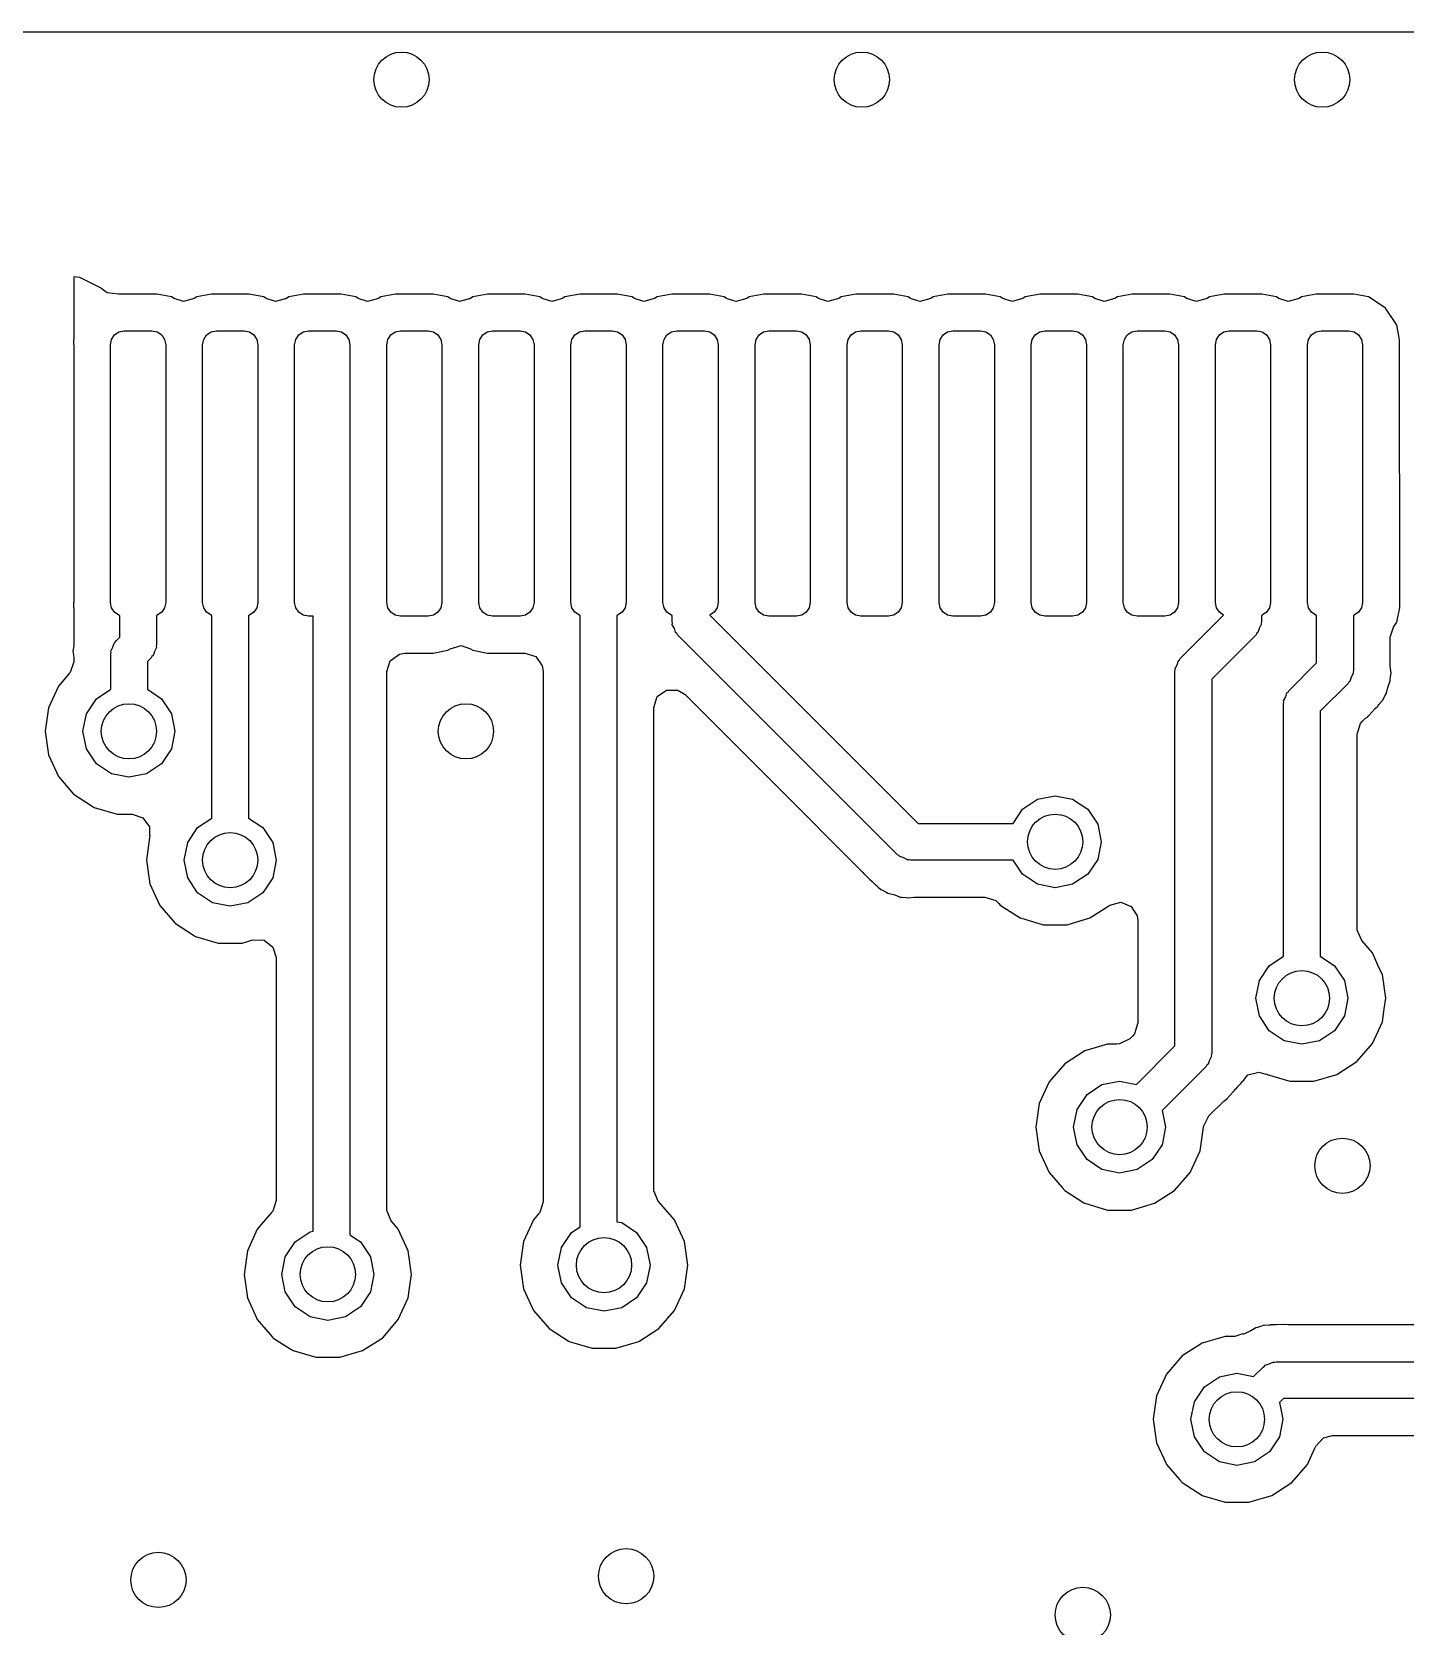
# Model space of a CAD drawing. Extents: x 100.3 to 197.2, y -144.7 to -85.3.
# Drawn here: x 128.99 to 136.45, y -93.96 to -85.3 of the extents above; entities that cross this region are included whole.
import ezdxf

# ---------------------------------------------------------------- set-up
doc = ezdxf.new("R2010")
doc.units = 0
doc.layers.add('BLACK', color=7, linetype='CONTINUOUS')

msp = doc.modelspace()

# ---------------------------------------------------------------- linework, layer by layer
at = {"layer": 'BLACK', "linetype": 'CONTINUOUS'}
for p, q in [((106.048, -85.3005), (151.507, -85.301)), ((129.253, -86.6356), (129.22, -86.6307)), ((129.22, -86.6307), (129.22, -86.9654)), ((129.366, -86.6906), (129.253, -86.6356)), ((129.374, -86.6984), (129.366, -86.6906)), ((129.402, -86.7183), (129.374, -86.6984)), ((129.463, -86.7255), (129.402, -86.7183)), ((129.468, -86.7245), (129.463, -86.7255)), ((129.672, -86.7245), (129.468, -86.7245)), ((129.468, -86.7245), (129.468, -86.7245)), ((129.752, -86.7405), (129.672, -86.7245)), ((129.765, -86.7488), (129.752, -86.7405)), ((129.752, -86.7405), (129.752, -86.7405)), ((129.816, -86.7654), (129.765, -86.7488)), ((129.875, -86.7488), (129.816, -86.7654)), ((129.888, -86.7405), (129.875, -86.7488)), ((129.968, -86.7245), (129.888, -86.7405)), ((129.888, -86.7405), (129.888, -86.7405)), ((130.172, -86.7245), (129.968, -86.7245)), ((129.968, -86.7245), (129.968, -86.7245)), ((130.252, -86.7405), (130.172, -86.7245)), ((130.265, -86.7488), (130.252, -86.7405)), ((130.252, -86.7405), (130.252, -86.7405)), ((130.316, -86.7654), (130.265, -86.7488)), ((130.375, -86.7488), (130.316, -86.7654)), ((130.388, -86.7405), (130.375, -86.7488)), ((130.468, -86.7245), (130.388, -86.7405)), ((130.388, -86.7405), (130.388, -86.7405)), ((130.672, -86.7245), (130.468, -86.7245)), ((130.468, -86.7245), (130.468, -86.7245)), ((130.752, -86.7405), (130.672, -86.7245)), ((130.765, -86.7488), (130.752, -86.7405)), ((130.752, -86.7405), (130.752, -86.7405)), ((130.816, -86.7654), (130.765, -86.7488)), ((130.875, -86.7488), (130.816, -86.7654)), ((130.888, -86.7405), (130.875, -86.7488)), ((130.968, -86.7245), (130.888, -86.7405)), ((130.888, -86.7405), (130.888, -86.7405)), ((131.172, -86.7245), (130.968, -86.7245)), ((130.968, -86.7245), (130.968, -86.7245)), ((131.252, -86.7405), (131.172, -86.7245)), ((131.172, -86.7245), (131.172, -86.7245)), ((131.265, -86.7488), (131.252, -86.7405)), ((131.252, -86.7405), (131.252, -86.7405)), ((131.252, -86.7405), (131.252, -86.7405)), ((131.316, -86.7654), (131.265, -86.7488)), ((131.375, -86.7488), (131.316, -86.7654)), ((131.388, -86.7405), (131.375, -86.7488)), ((131.468, -86.7245), (131.388, -86.7405)), ((131.388, -86.7405), (131.388, -86.7405)), ((131.672, -86.7245), (131.468, -86.7245)), ((131.468, -86.7245), (131.468, -86.7245)), ((131.752, -86.7405), (131.672, -86.7245)), ((131.765, -86.7488), (131.752, -86.7405)), ((131.752, -86.7405), (131.752, -86.7405)), ((131.816, -86.7654), (131.765, -86.7488)), ((131.875, -86.7488), (131.816, -86.7654)), ((131.888, -86.7405), (131.875, -86.7488)), ((131.968, -86.7245), (131.888, -86.7405)), ((131.888, -86.7405), (131.888, -86.7405)), ((132.172, -86.7245), (131.968, -86.7245)), ((131.968, -86.7245), (131.968, -86.7245)), ((132.252, -86.7405), (132.172, -86.7245)), ((132.265, -86.7488), (132.252, -86.7405)), ((132.252, -86.7405), (132.252, -86.7405)), ((132.316, -86.7654), (132.265, -86.7488)), ((132.375, -86.7488), (132.316, -86.7654)), ((132.388, -86.7405), (132.375, -86.7488)), ((132.468, -86.7245), (132.388, -86.7405)), ((132.388, -86.7405), (132.388, -86.7405)), ((132.672, -86.7245), (132.468, -86.7245)), ((132.468, -86.7245), (132.468, -86.7245)), ((132.752, -86.7405), (132.672, -86.7245)), ((132.672, -86.7245), (132.672, -86.7245)), ((132.765, -86.7488), (132.752, -86.7405)), ((132.752, -86.7405), (132.752, -86.7405)), ((132.752, -86.7405), (132.752, -86.7405)), ((132.816, -86.7654), (132.765, -86.7488)), ((132.875, -86.7488), (132.816, -86.7654)), ((132.888, -86.7405), (132.875, -86.7488)), ((132.968, -86.7245), (132.888, -86.7405)), ((132.888, -86.7405), (132.888, -86.7405)), ((133.172, -86.7245), (132.968, -86.7245)), ((132.968, -86.7245), (132.968, -86.7245)), ((133.252, -86.7405), (133.172, -86.7245)), ((133.265, -86.7488), (133.252, -86.7405)), ((133.252, -86.7405), (133.252, -86.7405)), ((133.316, -86.7654), (133.265, -86.7488)), ((133.375, -86.7488), (133.316, -86.7654)), ((133.388, -86.7405), (133.375, -86.7488)), ((133.468, -86.7245), (133.388, -86.7405)), ((133.388, -86.7405), (133.388, -86.7405)), ((133.672, -86.7245), (133.468, -86.7245)), ((133.468, -86.7245), (133.468, -86.7245)), ((133.752, -86.7405), (133.672, -86.7245)), ((133.765, -86.7488), (133.752, -86.7405)), ((133.752, -86.7405), (133.752, -86.7405)), ((133.816, -86.7654), (133.765, -86.7488)), ((133.875, -86.7488), (133.816, -86.7654)), ((133.888, -86.7405), (133.875, -86.7488)), ((133.968, -86.7245), (133.888, -86.7405)), ((133.888, -86.7405), (133.888, -86.7405)), ((134.172, -86.7245), (133.968, -86.7245)), ((133.968, -86.7245), (133.968, -86.7245)), ((134.252, -86.7405), (134.172, -86.7245)), ((134.265, -86.7488), (134.252, -86.7405)), ((134.252, -86.7405), (134.252, -86.7405)), ((134.316, -86.7654), (134.265, -86.7488)), ((134.375, -86.7488), (134.316, -86.7654)), ((134.388, -86.7405), (134.375, -86.7488)), ((134.468, -86.7245), (134.388, -86.7405)), ((134.388, -86.7405), (134.388, -86.7405)), ((134.672, -86.7245), (134.468, -86.7245)), ((134.468, -86.7245), (134.468, -86.7245)), ((134.752, -86.7405), (134.672, -86.7245)), ((134.765, -86.7488), (134.752, -86.7405)), ((134.752, -86.7405), (134.752, -86.7405)), ((134.816, -86.7654), (134.765, -86.7488)), ((134.875, -86.7488), (134.816, -86.7654)), ((134.888, -86.7405), (134.875, -86.7488)), ((134.968, -86.7245), (134.888, -86.7405)), ((134.888, -86.7405), (134.888, -86.7405)), ((135.172, -86.7245), (134.968, -86.7245)), ((134.968, -86.7245), (134.968, -86.7245)), ((135.252, -86.7405), (135.172, -86.7245)), ((135.265, -86.7488), (135.252, -86.7405)), ((135.252, -86.7405), (135.252, -86.7405)), ((135.316, -86.7654), (135.265, -86.7488)), ((135.375, -86.7488), (135.316, -86.7654)), ((135.388, -86.7405), (135.375, -86.7488)), ((135.468, -86.7245), (135.388, -86.7405)), ((135.388, -86.7405), (135.388, -86.7405)), ((135.672, -86.7245), (135.468, -86.7245)), ((135.468, -86.7245), (135.468, -86.7245)), ((135.752, -86.7405), (135.672, -86.7245)), ((135.765, -86.7488), (135.752, -86.7405)), ((135.752, -86.7405), (135.752, -86.7405)), ((135.816, -86.7654), (135.765, -86.7488)), ((135.875, -86.7488), (135.816, -86.7654)), ((135.888, -86.7405), (135.875, -86.7488)), ((135.968, -86.7245), (135.888, -86.7405)), ((135.888, -86.7405), (135.888, -86.7405)), ((136.172, -86.7245), (135.968, -86.7245)), ((135.968, -86.7245), (135.968, -86.7245)), ((136.252, -86.7405), (136.172, -86.7245)), ((136.172, -86.7245), (136.172, -86.7245)), ((136.32, -86.7856), (136.252, -86.7405)), ((136.252, -86.7405), (136.252, -86.7405)), ((136.252, -86.7405), (136.252, -86.7405)), ((136.344, -86.8014), (136.32, -86.7856)), ((136.403, -86.8903), (136.344, -86.8014)), ((136.344, -86.8014), (136.344, -86.8014)), ((129.426, -86.9713), (129.442, -86.947)), ((129.442, -86.947), (129.466, -86.9307)), ((129.466, -86.9307), (129.495, -86.925)), ((129.495, -86.925), (129.645, -86.925)), ((129.645, -86.925), (129.674, -86.9307)), ((129.674, -86.9307), (129.698, -86.947)), ((129.698, -86.947), (129.714, -86.9713)), ((129.926, -86.9713), (129.942, -86.947)), ((129.942, -86.947), (129.966, -86.9307)), ((129.966, -86.9307), (129.995, -86.925)), ((129.995, -86.925), (130.145, -86.925)), ((130.145, -86.925), (130.174, -86.9307)), ((130.174, -86.9307), (130.198, -86.947)), ((130.198, -86.947), (130.214, -86.9713)), ((130.426, -86.9713), (130.442, -86.947)), ((130.442, -86.947), (130.466, -86.9307)), ((130.466, -86.9307), (130.495, -86.925)), ((130.495, -86.925), (130.645, -86.925)), ((130.645, -86.925), (130.674, -86.9307)), ((130.674, -86.9307), (130.698, -86.947)), ((130.698, -86.947), (130.714, -86.9713)), ((130.926, -86.9713), (130.942, -86.947)), ((130.942, -86.947), (130.966, -86.9307)), ((130.966, -86.9307), (130.995, -86.925)), ((130.995, -86.925), (131.145, -86.925)), ((131.145, -86.925), (131.174, -86.9307)), ((131.174, -86.9307), (131.198, -86.947)), ((131.198, -86.947), (131.214, -86.9713)), ((131.426, -86.9713), (131.442, -86.947)), ((131.442, -86.947), (131.466, -86.9307)), ((131.466, -86.9307), (131.495, -86.925)), ((131.495, -86.925), (131.645, -86.925)), ((131.645, -86.925), (131.674, -86.9307)), ((131.674, -86.9307), (131.698, -86.947)), ((131.698, -86.947), (131.714, -86.9713)), ((131.926, -86.9713), (131.942, -86.947)), ((131.942, -86.947), (131.966, -86.9307)), ((131.966, -86.9307), (131.995, -86.925)), ((131.995, -86.925), (132.145, -86.925)), ((132.145, -86.925), (132.174, -86.9307)), ((132.174, -86.9307), (132.198, -86.947)), ((132.198, -86.947), (132.214, -86.9713)), ((132.426, -86.9713), (132.442, -86.947)), ((132.442, -86.947), (132.466, -86.9307)), ((132.466, -86.9307), (132.495, -86.925)), ((132.495, -86.925), (132.645, -86.925)), ((132.645, -86.925), (132.674, -86.9307)), ((132.674, -86.9307), (132.698, -86.947)), ((132.698, -86.947), (132.714, -86.9713)), ((132.926, -86.9713), (132.942, -86.947)), ((132.942, -86.947), (132.966, -86.9307)), ((132.966, -86.9307), (132.995, -86.925)), ((132.995, -86.925), (133.145, -86.925)), ((133.145, -86.925), (133.174, -86.9307)), ((133.174, -86.9307), (133.198, -86.947)), ((133.198, -86.947), (133.214, -86.9713)), ((133.426, -86.9713), (133.442, -86.947)), ((133.442, -86.947), (133.466, -86.9307)), ((133.466, -86.9307), (133.495, -86.925)), ((133.495, -86.925), (133.645, -86.925)), ((133.645, -86.925), (133.674, -86.9307)), ((133.674, -86.9307), (133.698, -86.947)), ((133.698, -86.947), (133.714, -86.9713)), ((133.926, -86.9713), (133.942, -86.947)), ((133.942, -86.947), (133.966, -86.9307)), ((133.966, -86.9307), (133.995, -86.925)), ((133.995, -86.925), (134.145, -86.925)), ((134.145, -86.925), (134.174, -86.9307)), ((134.174, -86.9307), (134.198, -86.947)), ((134.198, -86.947), (134.214, -86.9713)), ((134.426, -86.9713), (134.442, -86.947)), ((134.442, -86.947), (134.466, -86.9307)), ((134.466, -86.9307), (134.495, -86.925)), ((134.495, -86.925), (134.645, -86.925)), ((134.645, -86.925), (134.674, -86.9307)), ((134.674, -86.9307), (134.698, -86.947)), ((134.698, -86.947), (134.714, -86.9713)), ((134.926, -86.9713), (134.942, -86.947)), ((134.942, -86.947), (134.966, -86.9307)), ((134.966, -86.9307), (134.995, -86.925)), ((134.995, -86.925), (135.145, -86.925)), ((135.145, -86.925), (135.174, -86.9307)), ((135.174, -86.9307), (135.198, -86.947)), ((135.198, -86.947), (135.214, -86.9713)), ((135.426, -86.9713), (135.442, -86.947)), ((135.442, -86.947), (135.466, -86.9307)), ((135.466, -86.9307), (135.495, -86.925)), ((135.495, -86.925), (135.645, -86.925)), ((135.645, -86.925), (135.674, -86.9307)), ((135.674, -86.9307), (135.698, -86.947)), ((135.698, -86.947), (135.714, -86.9713)), ((135.926, -86.9713), (135.942, -86.947)), ((135.942, -86.947), (135.966, -86.9307)), ((135.966, -86.9307), (135.995, -86.925)), ((135.995, -86.925), (136.145, -86.925)), ((136.145, -86.925), (136.174, -86.9307)), ((136.174, -86.9307), (136.198, -86.947)), ((136.198, -86.947), (136.214, -86.9713)), ((136.405, -86.8925), (136.403, -86.8903)), ((136.42, -86.9729), (136.405, -86.8925)), ((129.22, -86.9702), (129.219, -86.9729)), ((129.219, -86.9729), (129.219, -86.9975)), ((129.219, -86.9975), (129.22, -87)), ((129.22, -86.9654), (129.22, -86.9702)), ((129.22, -87), (129.22, -88.4)), ((129.42, -87), (129.426, -86.9713)), ((129.42, -88.4), (129.42, -87)), ((129.714, -86.9713), (129.72, -87)), ((129.72, -87), (129.72, -88.4)), ((129.92, -87), (129.926, -86.9713)), ((129.92, -88.4), (129.92, -87)), ((130.214, -86.9713), (130.22, -87)), ((130.22, -87), (130.22, -88.4)), ((130.42, -87), (130.426, -86.9713)), ((130.42, -88.4), (130.42, -87)), ((130.714, -86.9713), (130.72, -87)), ((130.72, -87), (130.72, -87.75)), ((130.92, -87), (130.926, -86.9713)), ((130.92, -88.4), (130.92, -87)), ((131.214, -86.9713), (131.22, -87)), ((131.22, -87), (131.22, -88.4)), ((131.42, -87), (131.426, -86.9713)), ((131.42, -88.4), (131.42, -87)), ((131.714, -86.9713), (131.72, -87)), ((131.72, -87), (131.72, -88.4)), ((131.92, -87), (131.926, -86.9713)), ((131.92, -88.4), (131.92, -87)), ((132.214, -86.9713), (132.22, -87)), ((132.22, -87), (132.22, -88.4)), ((132.42, -87), (132.426, -86.9713)), ((132.42, -88.4), (132.42, -87)), ((132.714, -86.9713), (132.72, -87)), ((132.72, -87), (132.72, -88.4)), ((132.92, -87), (132.926, -86.9713)), ((132.92, -88.4), (132.92, -87)), ((133.214, -86.9713), (133.22, -87)), ((133.22, -87), (133.22, -88.4)), ((133.42, -87), (133.426, -86.9713)), ((133.42, -88.4), (133.42, -87)), ((133.714, -86.9713), (133.72, -87)), ((133.72, -87), (133.72, -88.4)), ((133.92, -87), (133.926, -86.9713)), ((133.92, -88.4), (133.92, -87)), ((134.214, -86.9713), (134.22, -87)), ((134.22, -87), (134.22, -88.4)), ((134.42, -87), (134.426, -86.9713)), ((134.42, -88.4), (134.42, -87)), ((134.714, -86.9713), (134.72, -87)), ((134.72, -87), (134.72, -88.4)), ((134.92, -87), (134.926, -86.9713)), ((134.92, -88.4), (134.92, -87)), ((135.214, -86.9713), (135.22, -87)), ((135.22, -87), (135.22, -88.4)), ((135.42, -87), (135.426, -86.9713)), ((135.42, -88.4), (135.42, -87)), ((135.714, -86.9713), (135.72, -87)), ((135.72, -87), (135.72, -88.4)), ((135.92, -87), (135.926, -86.9713)), ((135.92, -88.4), (135.92, -87)), ((136.214, -86.9713), (136.22, -87)), ((136.22, -87), (136.22, -88.4)), ((136.421, -88.4271), (136.42, -86.9729)), ((130.72, -87.75), (130.72, -91.8353)), ((129.22, -88.4), (129.219, -88.4025)), ((129.219, -88.4025), (129.219, -88.4271)), ((129.426, -88.4287), (129.42, -88.4)), ((129.72, -88.4), (129.714, -88.4287)), ((129.926, -88.4287), (129.92, -88.4)), ((130.22, -88.4), (130.214, -88.4287)), ((130.426, -88.4287), (130.42, -88.4)), ((130.926, -88.4287), (130.92, -88.4)), ((131.22, -88.4), (131.214, -88.4287)), ((131.426, -88.4287), (131.42, -88.4)), ((131.72, -88.4), (131.714, -88.4287)), ((131.926, -88.4287), (131.92, -88.4)), ((132.22, -88.4), (132.214, -88.4287)), ((132.426, -88.4287), (132.42, -88.4)), ((132.72, -88.4), (132.714, -88.4287)), ((132.926, -88.4287), (132.92, -88.4)), ((133.22, -88.4), (133.214, -88.4287)), ((133.426, -88.4287), (133.42, -88.4)), ((133.72, -88.4), (133.714, -88.4287)), ((133.926, -88.4287), (133.92, -88.4)), ((134.22, -88.4), (134.214, -88.4287)), ((134.426, -88.4287), (134.42, -88.4)), ((134.72, -88.4), (134.714, -88.4287)), ((134.926, -88.4287), (134.92, -88.4)), ((135.22, -88.4), (135.214, -88.4287)), ((135.426, -88.4287), (135.42, -88.4)), ((135.72, -88.4), (135.714, -88.4287)), ((135.926, -88.4287), (135.92, -88.4)), ((136.22, -88.4), (136.214, -88.4287)), ((129.219, -88.4271), (129.22, -88.4298)), ((129.22, -88.4298), (129.22, -88.4346)), ((129.22, -88.4346), (129.22, -88.6332)), ((129.442, -88.453), (129.426, -88.4287)), ((129.466, -88.4693), (129.442, -88.453)), ((129.47, -88.47), (129.466, -88.4693)), ((129.47, -88.5886), (129.47, -88.47)), ((129.674, -88.4693), (129.67, -88.47)), ((129.67, -88.47), (129.67, -88.63)), ((129.698, -88.453), (129.674, -88.4693)), ((129.714, -88.4287), (129.698, -88.453)), ((129.942, -88.453), (129.926, -88.4287)), ((129.966, -88.4693), (129.942, -88.453)), ((129.97, -88.47), (129.966, -88.4693)), ((129.97, -89.5719), (129.97, -88.47)), ((130.174, -88.4693), (130.17, -88.47)), ((130.17, -88.47), (130.17, -89.5719)), ((130.198, -88.453), (130.174, -88.4693)), ((130.214, -88.4287), (130.198, -88.453)), ((130.442, -88.453), (130.426, -88.4287)), ((130.466, -88.4693), (130.442, -88.453)), ((130.495, -88.475), (130.466, -88.4693)), ((130.52, -88.475), (130.495, -88.475)), ((130.52, -91.8159), (130.52, -88.475)), ((130.942, -88.453), (130.926, -88.4287)), ((130.966, -88.4693), (130.942, -88.453)), ((130.995, -88.475), (130.966, -88.4693)), ((131.145, -88.475), (130.995, -88.475)), ((131.174, -88.4693), (131.145, -88.475)), ((131.198, -88.453), (131.174, -88.4693)), ((131.214, -88.4287), (131.198, -88.453)), ((131.442, -88.453), (131.426, -88.4287)), ((131.466, -88.4693), (131.442, -88.453)), ((131.495, -88.475), (131.466, -88.4693)), ((131.645, -88.475), (131.495, -88.475)), ((131.674, -88.4693), (131.645, -88.475)), ((131.698, -88.453), (131.674, -88.4693)), ((131.714, -88.4287), (131.698, -88.453)), ((131.942, -88.453), (131.926, -88.4287)), ((131.966, -88.4693), (131.942, -88.453)), ((131.97, -88.47), (131.966, -88.4693)), ((131.97, -91.792), (131.97, -88.47)), ((132.174, -88.4693), (132.17, -88.47)), ((132.17, -88.47), (132.17, -91.7639)), ((132.198, -88.453), (132.174, -88.4693)), ((132.214, -88.4287), (132.198, -88.453)), ((132.442, -88.453), (132.426, -88.4287)), ((132.466, -88.4693), (132.442, -88.453)), ((132.47, -88.47), (132.466, -88.4693)), ((132.47, -88.5053), (132.47, -88.47)), ((132.472, -88.513), (132.47, -88.5053)), ((132.698, -88.453), (132.675, -88.4686)), ((132.675, -88.4686), (133.806, -89.6)), ((132.714, -88.4287), (132.698, -88.453)), ((132.942, -88.453), (132.926, -88.4287)), ((132.966, -88.4693), (132.942, -88.453)), ((132.995, -88.475), (132.966, -88.4693)), ((133.145, -88.475), (132.995, -88.475)), ((133.174, -88.4693), (133.145, -88.475)), ((133.198, -88.453), (133.174, -88.4693)), ((133.214, -88.4287), (133.198, -88.453)), ((133.442, -88.453), (133.426, -88.4287)), ((133.466, -88.4693), (133.442, -88.453)), ((133.495, -88.475), (133.466, -88.4693)), ((133.645, -88.475), (133.495, -88.475)), ((133.674, -88.4693), (133.645, -88.475)), ((133.698, -88.453), (133.674, -88.4693)), ((133.714, -88.4287), (133.698, -88.453)), ((133.942, -88.453), (133.926, -88.4287)), ((133.966, -88.4693), (133.942, -88.453)), ((133.995, -88.475), (133.966, -88.4693)), ((134.145, -88.475), (133.995, -88.475)), ((134.174, -88.4693), (134.145, -88.475)), ((134.198, -88.453), (134.174, -88.4693)), ((134.214, -88.4287), (134.198, -88.453)), ((134.442, -88.453), (134.426, -88.4287)), ((134.466, -88.4693), (134.442, -88.453)), ((134.495, -88.475), (134.466, -88.4693)), ((134.645, -88.475), (134.495, -88.475)), ((134.674, -88.4693), (134.645, -88.475)), ((134.698, -88.453), (134.674, -88.4693)), ((134.714, -88.4287), (134.698, -88.453)), ((134.942, -88.453), (134.926, -88.4287)), ((134.966, -88.4693), (134.942, -88.453)), ((134.995, -88.475), (134.966, -88.4693)), ((135.145, -88.475), (134.995, -88.475)), ((135.174, -88.4693), (135.145, -88.475)), ((135.198, -88.453), (135.174, -88.4693)), ((135.214, -88.4287), (135.198, -88.453)), ((135.229, -88.7043), (135.465, -88.4685)), ((135.442, -88.453), (135.426, -88.4287)), ((135.465, -88.4685), (135.442, -88.453)), ((135.67, -88.505), (135.668, -88.5127)), ((135.674, -88.4693), (135.67, -88.47)), ((135.67, -88.47), (135.67, -88.505)), ((135.698, -88.453), (135.674, -88.4693)), ((135.714, -88.4287), (135.698, -88.453)), ((135.942, -88.453), (135.926, -88.4287)), ((135.966, -88.4693), (135.942, -88.453)), ((135.97, -88.47), (135.966, -88.4693)), ((135.97, -88.7286), (135.97, -88.47)), ((136.174, -88.4693), (136.17, -88.47)), ((136.17, -88.47), (136.17, -88.77)), ((136.198, -88.453), (136.174, -88.4693)), ((136.214, -88.4287), (136.198, -88.453)), ((136.387, -88.5334), (136.405, -88.5075)), ((136.405, -88.5075), (136.421, -88.4271)), ((129.45, -88.6088), (129.47, -88.5886)), ((132.471, -88.521), (132.472, -88.513)), ((132.482, -88.5418), (132.471, -88.521)), ((132.489, -88.5641), (132.482, -88.5418)), ((132.496, -88.5689), (132.489, -88.5641)), ((132.499, -88.576), (132.496, -88.5689)), ((133.694, -89.7707), (132.499, -88.576)), ((135.641, -88.5757), (135.4, -88.8164)), ((135.644, -88.5685), (135.641, -88.5757)), ((135.651, -88.5638), (135.644, -88.5685)), ((135.658, -88.5415), (135.651, -88.5638)), ((135.669, -88.5206), (135.658, -88.5415)), ((135.668, -88.5127), (135.669, -88.5206)), ((136.37, -88.5884), (136.387, -88.5334)), ((136.37, -88.7457), (136.37, -88.5884)), ((129.217, -88.6558), (129.215, -88.6654)), ((129.215, -88.6654), (129.22, -88.697)), ((129.22, -88.6332), (129.217, -88.6558)), ((129.421, -88.6795), (129.423, -88.6718)), ((129.421, -88.8719), (129.421, -88.6795)), ((129.422, -88.6639), (129.432, -88.643)), ((129.423, -88.6718), (129.422, -88.6639)), ((129.432, -88.643), (129.44, -88.6207)), ((129.44, -88.6207), (129.446, -88.616)), ((129.446, -88.616), (129.45, -88.6088)), ((129.658, -88.6665), (129.651, -88.6888)), ((129.669, -88.6456), (129.658, -88.6665)), ((129.67, -88.63), (129.668, -88.6377)), ((129.668, -88.6377), (129.669, -88.6456)), ((130.939, -88.7163), (130.989, -88.6803)), ((130.989, -88.6803), (131.019, -88.6755)), ((131.019, -88.6755), (131.172, -88.6755)), ((131.172, -88.6755), (131.252, -88.6595)), ((131.252, -88.6595), (131.265, -88.6512)), ((131.265, -88.6512), (131.324, -88.6346)), ((131.324, -88.6346), (131.375, -88.6512)), ((131.375, -88.6512), (131.388, -88.6595)), ((131.388, -88.6595), (131.468, -88.6755)), ((131.468, -88.6755), (131.67, -88.6755)), ((131.67, -88.6755), (131.729, -88.6944)), ((129.22, -88.7219), (129.201, -88.7801)), ((129.22, -88.697), (129.22, -88.7038)), ((129.22, -88.7038), (129.22, -88.7219)), ((129.641, -88.7007), (129.62, -88.7209)), ((129.62, -88.7209), (129.62, -88.8719)), ((129.644, -88.6935), (129.641, -88.7007)), ((129.651, -88.6888), (129.644, -88.6935)), ((130.921, -88.7745), (130.939, -88.7163)), ((131.729, -88.6944), (131.765, -88.7439)), ((131.765, -88.7439), (131.769, -88.7745)), ((135.2, -88.775), (135.202, -88.7673)), ((135.201, -88.7594), (135.212, -88.7385)), ((135.202, -88.7673), (135.201, -88.7594)), ((135.212, -88.7385), (135.219, -88.7162)), ((135.219, -88.7162), (135.226, -88.7115)), ((135.226, -88.7115), (135.229, -88.7043)), ((135.819, -88.8793), (135.97, -88.7286)), ((136.371, -88.7525), (136.37, -88.7457)), ((136.372, -88.7589), (136.371, -88.7525)), ((136.375, -88.7841), (136.372, -88.7589)), ((129.138, -88.8539), (129.084, -88.9718)), ((129.196, -88.7868), (129.138, -88.8539)), ((129.138, -88.8539), (129.138, -88.8539)), ((129.138, -88.8539), (129.138, -88.8539)), ((129.201, -88.7801), (129.196, -88.7868)), ((130.921, -91.695), (130.921, -88.7745)), ((131.769, -88.7745), (131.769, -91.6566)), ((135.2, -90.8086), (135.2, -88.775)), ((135.4, -88.8164), (135.4, -90.85)), ((136.141, -88.8407), (135.99, -88.9914)), ((136.144, -88.8335), (136.141, -88.8407)), ((136.151, -88.8288), (136.144, -88.8335)), ((136.158, -88.8065), (136.151, -88.8288)), ((136.169, -88.7856), (136.158, -88.8065)), ((136.17, -88.77), (136.168, -88.7777)), ((136.168, -88.7777), (136.169, -88.7856)), ((136.359, -88.8559), (136.37, -88.8262)), ((136.37, -88.8163), (136.373, -88.7937)), ((136.37, -88.8262), (136.37, -88.8163)), ((136.373, -88.7937), (136.375, -88.7841)), ((129.29, -89.0043), (129.344, -88.9232)), ((129.344, -88.9232), (129.421, -88.8719)), ((129.62, -88.8719), (129.697, -88.9232)), ((129.697, -88.9232), (129.751, -89.0043)), ((132.37, -88.9698), (132.389, -88.9116)), ((132.389, -88.9116), (132.439, -88.8757)), ((132.439, -88.8757), (132.5, -88.8757)), ((132.5, -88.8757), (132.54, -88.8998)), ((132.54, -88.8998), (133.026, -89.386)), ((135.79, -88.95), (135.792, -88.9423)), ((135.791, -88.9344), (135.802, -88.9135)), ((135.792, -88.9423), (135.791, -88.9344)), ((135.802, -88.9135), (135.809, -88.8912)), ((135.809, -88.8912), (135.816, -88.8865)), ((135.816, -88.8865), (135.819, -88.8793)), ((136.308, -88.9545), (136.33, -88.9309)), ((136.33, -88.9309), (136.333, -88.9218)), ((136.333, -88.9218), (136.344, -88.9016)), ((136.344, -88.9016), (136.35, -88.8935)), ((136.35, -88.8935), (136.357, -88.8624)), ((136.357, -88.8624), (136.359, -88.8559)), ((129.084, -88.9718), (129.065, -89.1)), ((129.27, -89.1), (129.29, -89.0043)), ((129.751, -89.0043), (129.77, -89.1)), ((132.37, -91.5873), (132.37, -88.9698)), ((135.79, -90.3219), (135.79, -88.95)), ((135.99, -88.9914), (135.99, -90.3219)), ((136.219, -89.0455), (136.236, -89.0286)), ((136.236, -89.0286), (136.248, -89.0205)), ((136.247, -89.0195), (136.254, -89.014)), ((136.248, -89.0205), (136.247, -89.0195)), ((136.254, -89.014), (136.287, -88.9784)), ((136.254, -89.014), (136.254, -89.014)), ((136.287, -88.9784), (136.288, -88.9768)), ((136.288, -88.9768), (136.302, -88.9628)), ((136.302, -88.9628), (136.304, -88.9599)), ((136.304, -88.9599), (136.308, -88.9545)), ((129.065, -89.1), (129.065, -89.1)), ((129.065, -89.1), (129.084, -89.2282)), ((129.29, -89.1957), (129.27, -89.1)), ((129.77, -89.1), (129.751, -89.1957)), ((136.19, -89.1155), (136.209, -89.0573)), ((136.19, -90.1719), (136.19, -89.1155)), ((136.209, -89.0573), (136.219, -89.0455)), ((129.344, -89.2768), (129.29, -89.1957)), ((129.751, -89.1957), (129.697, -89.2768)), ((129.084, -89.2282), (129.138, -89.3461)), ((129.425, -89.331), (129.344, -89.2768)), ((129.697, -89.2768), (129.616, -89.331)), ((129.138, -89.3461), (129.138, -89.3461)), ((129.138, -89.3461), (129.221, -89.4425)), ((129.52, -89.35), (129.425, -89.331)), ((129.616, -89.331), (129.52, -89.35)), ((129.221, -89.4425), (129.222, -89.444)), ((129.222, -89.444), (129.326, -89.5106)), ((133.026, -89.386), (133.506, -89.8664)), ((134.454, -89.469), (134.55, -89.45)), ((134.55, -89.45), (134.645, -89.469)), ((129.326, -89.5106), (129.331, -89.514)), ((129.331, -89.514), (129.456, -89.5505)), ((134.322, -89.6), (134.373, -89.5232)), ((134.373, -89.5232), (134.454, -89.469)), ((134.645, -89.469), (134.727, -89.5232)), ((134.727, -89.5232), (134.781, -89.6043)), ((129.456, -89.5505), (129.456, -89.5505)), ((129.456, -89.5505), (129.537, -89.5505)), ((129.537, -89.5505), (129.595, -89.5694)), ((129.595, -89.5694), (129.631, -89.6189)), ((129.631, -89.6189), (129.631, -89.6644)), ((129.839, -89.7043), (129.893, -89.6232)), ((129.893, -89.6232), (129.97, -89.5719)), ((130.17, -89.5719), (130.247, -89.6232)), ((130.247, -89.6232), (130.301, -89.7043)), ((133.806, -89.6), (134.322, -89.6)), ((134.781, -89.6043), (134.8, -89.7)), ((129.634, -89.6648), (129.615, -89.8)), ((129.631, -89.6644), (129.634, -89.6648)), ((129.82, -89.8), (129.839, -89.7043)), ((130.301, -89.7043), (130.32, -89.8)), ((134.8, -89.7), (134.781, -89.7957)), ((129.615, -89.8), (129.615, -89.8)), ((129.615, -89.8), (129.633, -89.9282)), ((129.839, -89.8957), (129.82, -89.8)), ((130.32, -89.8), (130.301, -89.8957)), ((133.701, -89.7744), (133.694, -89.7707)), ((133.706, -89.7809), (133.701, -89.7744)), ((133.728, -89.7881), (133.706, -89.7809)), ((133.749, -89.7988), (133.728, -89.7881)), ((133.757, -89.7975), (133.749, -89.7988)), ((133.765, -89.8), (133.757, -89.7975)), ((134.322, -89.8), (133.765, -89.8)), ((134.373, -89.8768), (134.322, -89.8)), ((134.781, -89.7957), (134.727, -89.8768)), ((133.506, -89.8664), (133.514, -89.8776)), ((133.514, -89.8776), (133.515, -89.8769)), ((133.515, -89.8769), (133.521, -89.8842)), ((133.521, -89.8842), (133.521, -89.8842)), ((133.521, -89.8842), (133.543, -89.9049)), ((134.454, -89.931), (134.373, -89.8768)), ((134.727, -89.8768), (134.645, -89.931)), ((129.633, -89.9282), (129.677, -90.0229)), ((129.893, -89.9768), (129.839, -89.8957)), ((129.974, -90.031), (129.893, -89.9768)), ((130.247, -89.9768), (130.166, -90.031)), ((130.301, -89.8957), (130.247, -89.9768)), ((133.543, -89.9049), (133.556, -89.9166)), ((133.556, -89.9166), (133.558, -89.9182)), ((133.558, -89.9182), (133.565, -89.9255)), ((133.565, -89.9255), (133.572, -89.9322)), ((133.572, -89.9322), (133.573, -89.9332)), ((133.573, -89.9332), (133.575, -89.9342)), ((133.575, -89.9342), (133.58, -89.9384)), ((133.58, -89.9384), (133.589, -89.9461)), ((133.589, -89.9461), (133.604, -89.9599)), ((133.604, -89.9599), (133.604, -89.9599)), ((133.604, -89.9599), (133.613, -89.9635)), ((133.613, -89.9635), (133.633, -89.9741)), ((133.633, -89.9741), (133.641, -89.9797)), ((133.641, -89.9797), (133.672, -89.987)), ((134.55, -89.95), (134.454, -89.931)), ((134.645, -89.931), (134.55, -89.95)), ((129.677, -90.0229), (129.687, -90.0461)), ((129.687, -90.0461), (129.769, -90.1406)), ((130.07, -90.05), (129.974, -90.031)), ((130.166, -90.031), (130.07, -90.05)), ((133.672, -89.987), (133.679, -89.989)), ((133.679, -89.989), (133.708, -90.0005)), ((133.708, -90.0005), (133.718, -90.0005)), ((133.718, -90.0005), (133.741, -90.0031)), ((133.741, -90.0031), (133.751, -90.0054)), ((133.751, -90.0054), (133.782, -90.001)), ((133.782, -90.001), (133.789, -90.0005)), ((133.789, -90.0005), (134.169, -90.0005)), ((134.169, -90.0005), (134.227, -90.0194)), ((134.227, -90.0194), (134.244, -90.0347)), ((134.244, -90.0347), (134.252, -90.044)), ((134.252, -90.044), (134.252, -90.044)), ((134.252, -90.044), (134.36, -90.1135)), ((134.739, -90.114), (134.836, -90.0518)), ((134.836, -90.0518), (134.847, -90.0445)), ((134.847, -90.0445), (134.906, -90.0289)), ((134.906, -90.0289), (134.963, -90.0511)), ((134.963, -90.0511), (134.996, -90.1026)), ((129.769, -90.1406), (129.772, -90.144)), ((129.772, -90.144), (129.871, -90.2079)), ((134.36, -90.1135), (134.361, -90.114)), ((134.361, -90.114), (134.485, -90.1505)), ((134.485, -90.1505), (134.485, -90.1505)), ((134.485, -90.1505), (134.615, -90.1505)), ((134.615, -90.1505), (134.739, -90.114)), ((134.615, -90.1505), (134.615, -90.1505)), ((134.996, -90.1026), (134.999, -90.1278)), ((134.999, -90.1278), (134.999, -90.6845)), ((129.871, -90.2079), (129.881, -90.214)), ((129.881, -90.214), (130.005, -90.2505)), ((130.135, -90.2505), (130.193, -90.2335)), ((130.193, -90.2335), (130.254, -90.2353)), ((130.254, -90.2353), (130.302, -90.2726)), ((136.191, -90.1804), (136.19, -90.1719)), ((136.215, -90.2368), (136.191, -90.1804)), ((136.273, -90.3039), (136.215, -90.2368)), ((130.005, -90.2505), (130.005, -90.2505)), ((130.005, -90.2505), (130.135, -90.2505)), ((130.135, -90.2505), (130.135, -90.2505)), ((130.302, -90.2726), (130.32, -90.3285)), ((135.713, -90.3732), (135.79, -90.3219)), ((135.99, -90.3219), (136.067, -90.3732)), ((136.31, -90.386), (136.273, -90.3039)), ((130.32, -90.3285), (130.32, -91.6489)), ((135.659, -90.4543), (135.713, -90.3732)), ((136.067, -90.3732), (136.121, -90.4543)), ((136.327, -90.4218), (136.31, -90.386)), ((135.64, -90.55), (135.659, -90.4543)), ((136.121, -90.4543), (136.14, -90.55)), ((136.345, -90.55), (136.327, -90.4218)), ((135.659, -90.6457), (135.64, -90.55)), ((136.14, -90.55), (136.121, -90.6457)), ((136.337, -90.6079), (136.345, -90.55)), ((136.345, -90.55), (136.345, -90.55)), ((135.713, -90.7268), (135.659, -90.6457)), ((136.121, -90.6457), (136.067, -90.7268)), ((136.327, -90.6782), (136.337, -90.6079)), ((134.971, -90.7545), (134.955, -90.7705)), ((134.981, -90.7427), (134.971, -90.7545)), ((134.999, -90.6845), (134.981, -90.7427)), ((135.794, -90.781), (135.713, -90.7268)), ((136.067, -90.7268), (135.986, -90.781)), ((136.273, -90.7961), (136.327, -90.6782)), ((134.711, -90.836), (134.602, -90.906)), ((134.835, -90.7995), (134.711, -90.836)), ((134.711, -90.836), (134.711, -90.836)), ((134.885, -90.7995), (134.835, -90.7995)), ((134.9, -90.7983), (134.885, -90.7995)), ((134.955, -90.7705), (134.9, -90.7983)), ((134.991, -91.018), (135.2, -90.8086)), ((135.89, -90.8), (135.794, -90.781)), ((135.986, -90.781), (135.89, -90.8)), ((136.188, -90.894), (136.273, -90.7961)), ((134.602, -90.906), (134.517, -91.0039)), ((135.371, -90.9207), (135.132, -91.1594)), ((135.374, -90.9135), (135.371, -90.9207)), ((135.381, -90.9088), (135.374, -90.9135)), ((135.388, -90.8865), (135.381, -90.9088)), ((135.399, -90.8656), (135.388, -90.8865)), ((135.4, -90.85), (135.398, -90.8577)), ((135.398, -90.8577), (135.399, -90.8656)), ((136.079, -90.964), (136.188, -90.894)), ((134.517, -91.0039), (134.463, -91.1218)), ((134.723, -91.0732), (134.804, -91.019)), ((134.804, -91.019), (134.9, -91)), ((134.9, -91), (134.991, -91.018)), ((135.544, -91.028), (135.56, -91.0109)), ((135.56, -91.0109), (135.565, -91.0031)), ((135.56, -91.0109), (135.56, -91.0109)), ((135.565, -91.0031), (135.567, -91.0043)), ((135.567, -91.0043), (135.597, -90.9665)), ((135.597, -90.9665), (135.657, -90.9508)), ((135.657, -90.9508), (135.694, -90.9628)), ((135.694, -90.9628), (135.694, -90.9611)), ((135.694, -90.9611), (135.701, -90.964)), ((135.701, -90.964), (135.701, -90.964)), ((135.701, -90.964), (135.825, -91.0005)), ((135.825, -91.0005), (135.825, -91.0005)), ((135.825, -91.0005), (135.955, -91.0005)), ((135.955, -91.0005), (136.079, -90.964)), ((135.955, -91.0005), (135.955, -91.0005)), ((134.669, -91.1543), (134.723, -91.0732)), ((135.466, -91.1086), (135.478, -91.1005)), ((135.477, -91.0995), (135.484, -91.094)), ((135.478, -91.1005), (135.477, -91.0995)), ((135.484, -91.094), (135.517, -91.0584)), ((135.484, -91.094), (135.484, -91.094)), ((135.517, -91.0584), (135.518, -91.0568)), ((135.518, -91.0568), (135.532, -91.0428)), ((135.532, -91.0428), (135.534, -91.0399)), ((135.534, -91.0399), (135.538, -91.0345)), ((135.538, -91.0345), (135.544, -91.028)), ((134.463, -91.1218), (134.445, -91.25)), ((134.65, -91.25), (134.669, -91.1543)), ((135.132, -91.1594), (135.15, -91.25)), ((135.356, -91.2474), (135.383, -91.1925)), ((135.383, -91.1915), (135.466, -91.1086)), ((135.383, -91.1925), (135.383, -91.1915)), ((134.445, -91.25), (134.445, -91.25)), ((134.445, -91.25), (134.463, -91.3782)), ((134.669, -91.3457), (134.65, -91.25)), ((135.15, -91.25), (135.131, -91.3457)), ((135.337, -91.3782), (135.355, -91.25)), ((135.355, -91.25), (135.356, -91.2474)), ((135.355, -91.25), (135.355, -91.25)), ((134.723, -91.4268), (134.669, -91.3457)), ((135.131, -91.3457), (135.077, -91.4268)), ((134.463, -91.3782), (134.496, -91.4501)), ((134.496, -91.4501), (134.517, -91.4961)), ((134.804, -91.481), (134.723, -91.4268)), ((135.077, -91.4268), (134.996, -91.481)), ((135.283, -91.4961), (135.337, -91.3782)), ((134.517, -91.4961), (134.588, -91.578)), ((134.9, -91.5), (134.804, -91.481)), ((134.996, -91.481), (134.9, -91.5)), ((135.198, -91.594), (135.283, -91.4961)), ((132.371, -91.5958), (132.37, -91.5873)), ((132.395, -91.6521), (132.371, -91.5958)), ((134.588, -91.578), (134.602, -91.594)), ((134.602, -91.594), (134.706, -91.6608)), ((135.089, -91.664), (135.198, -91.594)), ((130.301, -91.707), (130.295, -91.7137)), ((130.32, -91.6489), (130.301, -91.707)), ((130.921, -91.7035), (130.921, -91.695)), ((130.945, -91.7598), (130.921, -91.7035)), ((131.769, -91.6566), (131.751, -91.7147)), ((132.459, -91.7262), (132.395, -91.6521)), ((134.706, -91.6608), (134.711, -91.664)), ((134.711, -91.664), (134.835, -91.7005)), ((134.835, -91.7005), (134.835, -91.7005)), ((134.835, -91.7005), (134.965, -91.7005)), ((134.965, -91.7005), (135.089, -91.664)), ((134.965, -91.7005), (134.965, -91.7005)), ((130.295, -91.7137), (130.217, -91.8039)), ((130.977, -91.7972), (130.945, -91.7598)), ((130.983, -91.8039), (130.977, -91.7972)), ((131.717, -91.7539), (131.663, -91.8718)), ((131.745, -91.7214), (131.717, -91.7539)), ((131.717, -91.7539), (131.717, -91.7539)), ((131.751, -91.7147), (131.745, -91.7214)), ((131.923, -91.8232), (131.97, -91.792)), ((132.17, -91.7639), (132.196, -91.769)), ((132.196, -91.769), (132.277, -91.8232)), ((132.483, -91.7539), (132.459, -91.7262)), ((132.526, -91.8482), (132.483, -91.7539)), ((130.217, -91.8039), (130.163, -91.9218)), ((130.369, -91.9543), (130.423, -91.8732)), ((130.423, -91.8732), (130.504, -91.819)), ((130.504, -91.819), (130.52, -91.8159)), ((130.72, -91.8353), (130.777, -91.8732)), ((130.777, -91.8732), (130.831, -91.9543)), ((131.026, -91.899), (130.983, -91.8039)), ((131.663, -91.8718), (131.645, -92)), ((131.869, -91.9043), (131.923, -91.8232)), ((132.277, -91.8232), (132.331, -91.9043)), ((132.537, -91.8718), (132.526, -91.8482)), ((132.555, -92), (132.537, -91.8718)), ((130.163, -91.9218), (130.145, -92.05)), ((130.35, -92.05), (130.369, -91.9543)), ((130.831, -91.9543), (130.85, -92.05)), ((131.037, -91.9218), (131.026, -91.899)), ((131.055, -92.05), (131.037, -91.9218)), ((131.85, -92), (131.869, -91.9043)), ((132.331, -91.9043), (132.35, -92)), ((130.145, -92.05), (130.145, -92.05)), ((130.145, -92.05), (130.163, -92.1782)), ((130.369, -92.1457), (130.35, -92.05)), ((130.85, -92.05), (130.831, -92.1457)), ((131.044, -92.1245), (131.055, -92.05)), ((131.055, -92.05), (131.055, -92.05)), ((131.645, -92), (131.645, -92)), ((131.645, -92), (131.663, -92.1282)), ((131.869, -92.0957), (131.85, -92)), ((132.35, -92), (132.331, -92.0957)), ((132.537, -92.1282), (132.555, -92)), ((132.555, -92), (132.555, -92)), ((130.423, -92.2268), (130.369, -92.1457)), ((130.831, -92.1457), (130.777, -92.2268)), ((131.037, -92.1782), (131.044, -92.1245)), ((131.663, -92.1282), (131.663, -92.1282)), ((131.663, -92.1282), (131.717, -92.2461)), ((131.923, -92.1768), (131.869, -92.0957)), ((132.331, -92.0957), (132.277, -92.1768)), ((132.483, -92.2461), (132.537, -92.1282)), ((132.537, -92.1282), (132.537, -92.1282)), ((132.537, -92.1282), (132.537, -92.1282)), ((132.537, -92.1282), (132.537, -92.1282)), ((130.163, -92.1782), (130.213, -92.286)), ((130.504, -92.281), (130.423, -92.2268)), ((130.777, -92.2268), (130.696, -92.281)), ((130.983, -92.2961), (131.037, -92.1782)), ((132.004, -92.231), (131.923, -92.1768)), ((132.1, -92.25), (132.004, -92.231)), ((132.196, -92.231), (132.1, -92.25)), ((132.277, -92.1768), (132.196, -92.231)), ((130.213, -92.286), (130.217, -92.2961)), ((130.217, -92.2961), (130.299, -92.3905)), ((130.6, -92.3), (130.504, -92.281)), ((130.696, -92.281), (130.6, -92.3)), ((130.898, -92.394), (130.983, -92.2961)), ((131.717, -92.2461), (131.717, -92.2461)), ((131.717, -92.2461), (131.791, -92.3314)), ((132.398, -92.344), (132.483, -92.2461)), ((130.299, -92.3905), (130.302, -92.394)), ((130.302, -92.394), (130.39, -92.4505)), ((130.789, -92.464), (130.898, -92.394)), ((131.791, -92.3314), (131.802, -92.344)), ((131.802, -92.344), (131.911, -92.414)), ((132.289, -92.414), (132.398, -92.344)), ((135.473, -92.387), (135.348, -92.4235)), ((135.526, -92.387), (135.473, -92.387)), ((135.568, -92.374), (135.526, -92.387)), ((135.569, -92.3765), (135.568, -92.374)), ((135.606, -92.3599), (135.569, -92.3765)), ((135.612, -92.3567), (135.606, -92.3599)), ((135.64, -92.3399), (135.612, -92.3567)), ((135.649, -92.3381), (135.64, -92.3399)), ((135.64, -92.3399), (135.64, -92.3399)), ((135.671, -92.3314), (135.649, -92.3381)), ((135.68, -92.3274), (135.671, -92.3314)), ((135.712, -92.3259), (135.68, -92.3274)), ((135.719, -92.3252), (135.712, -92.3259)), ((135.722, -92.3245), (135.719, -92.3252)), ((135.742, -92.3245), (135.722, -92.3245)), ((135.744, -92.3244), (135.742, -92.3245)), ((135.752, -92.3241), (135.744, -92.3244)), ((135.792, -92.3222), (135.752, -92.3241)), ((135.801, -92.3235), (135.792, -92.3222)), ((135.815, -92.3245), (135.801, -92.3223)), ((135.801, -92.3223), (135.801, -92.3235)), ((136.921, -92.3245), (135.815, -92.3245)), ((130.39, -92.4505), (130.411, -92.464)), ((130.411, -92.464), (130.535, -92.5005)), ((130.665, -92.5005), (130.789, -92.464)), ((131.911, -92.414), (131.911, -92.414)), ((131.911, -92.414), (132.035, -92.4505)), ((132.035, -92.4505), (132.035, -92.4505)), ((132.035, -92.4505), (132.165, -92.4505)), ((132.165, -92.4505), (132.289, -92.414)), ((132.165, -92.4505), (132.165, -92.4505)), ((135.348, -92.4235), (135.239, -92.4935)), ((135.348, -92.4235), (135.348, -92.4235)), ((130.535, -92.5005), (130.535, -92.5005)), ((130.535, -92.5005), (130.665, -92.5005)), ((130.665, -92.5005), (130.665, -92.5005)), ((135.239, -92.4935), (135.155, -92.5914)), ((135.628, -92.6055), (135.679, -92.5543)), ((135.679, -92.5543), (135.686, -92.5506)), ((135.686, -92.5506), (135.691, -92.5441)), ((135.691, -92.5441), (135.713, -92.5369)), ((135.713, -92.5369), (135.734, -92.5262)), ((135.734, -92.5262), (135.742, -92.5275)), ((135.742, -92.5275), (135.75, -92.525)), ((135.75, -92.525), (137.225, -92.525)), ((135.155, -92.5914), (135.101, -92.7093)), ((135.307, -92.7418), (135.361, -92.6607)), ((135.361, -92.6607), (135.442, -92.6065)), ((135.442, -92.6065), (135.537, -92.5875)), ((135.537, -92.5875), (135.628, -92.6055)), ((135.101, -92.7093), (135.082, -92.8375)), ((135.287, -92.8375), (135.307, -92.7418)), ((135.791, -92.725), (135.769, -92.7469)), ((135.769, -92.7469), (135.787, -92.8375)), ((137.225, -92.725), (135.791, -92.725)), ((135.082, -92.8375), (135.082, -92.8375)), ((135.082, -92.8375), (135.101, -92.9657)), ((135.307, -92.9332), (135.287, -92.8375)), ((135.787, -92.8375), (135.768, -92.9332)), ((136.008, -92.9383), (136.056, -92.9255)), ((136.056, -92.9255), (136.921, -92.9255)), ((135.101, -92.9657), (135.152, -93.0768)), ((135.361, -93.0143), (135.307, -92.9332)), ((135.768, -92.9332), (135.714, -93.0143)), ((135.92, -93.0836), (135.961, -92.9939)), ((135.961, -92.9939), (135.966, -92.9834)), ((135.966, -92.9834), (136.008, -92.9383)), ((135.152, -93.0768), (135.155, -93.0836)), ((135.155, -93.0836), (135.225, -93.1651)), ((135.442, -93.0685), (135.361, -93.0143)), ((135.537, -93.0875), (135.442, -93.0685)), ((135.633, -93.0685), (135.537, -93.0875)), ((135.714, -93.0143), (135.633, -93.0685)), ((135.836, -93.1815), (135.92, -93.0836)), ((135.225, -93.1651), (135.239, -93.1815)), ((135.239, -93.1815), (135.347, -93.2504)), ((135.727, -93.2515), (135.836, -93.1815)), ((135.347, -93.2504), (135.348, -93.2515)), ((135.348, -93.2515), (135.473, -93.288)), ((135.602, -93.288), (135.727, -93.2515)), ((135.473, -93.288), (135.473, -93.288)), ((135.473, -93.288), (135.602, -93.288)), ((135.602, -93.288), (135.602, -93.288))]:
    msp.add_line(p, q, dxfattribs=at)
at = {"layer": 'BLACK'}
for centre in [(131, -85.56), (133.5, -85.56), (136, -85.56), (129.52, -89.1), (131.35, -89.1), (134.55, -89.7), (130.07, -89.8), (135.89, -90.55), (134.9, -91.25), (136.11, -91.46), (132.1, -92), (130.6, -92.05), (135.537, -92.8375), (129.68, -93.71), (132.22, -93.69), (134.7, -93.9)]:
    msp.add_circle(centre, 0.15, dxfattribs=at)

doc.saveas('drawing.dxf')
